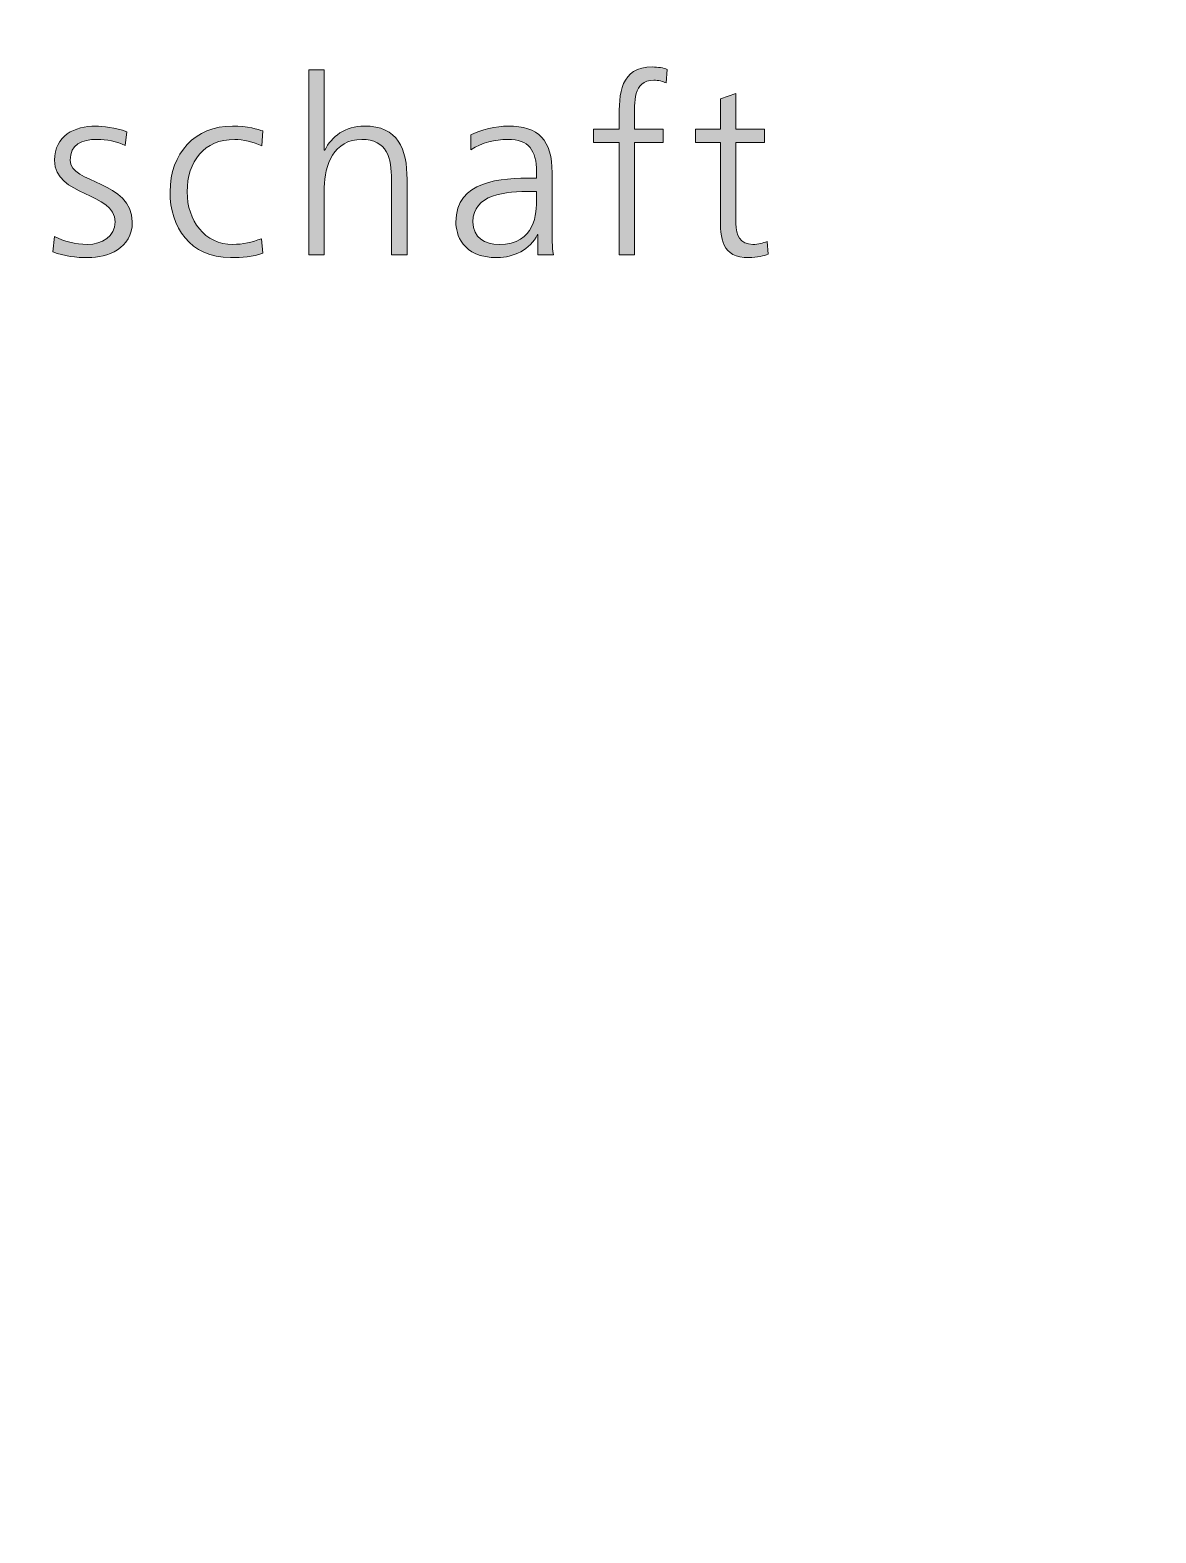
# Model space of a CAD drawing. Header units: millimetres. Extents: x 234 to 444, y 156 to 226.
# Drawn here: x 292.55 to 301.22, y 202.26 to 213.84 of the extents above; entities that cross this region are included whole.
import ezdxf

# ---------------------------------------------------------------- set-up
doc = ezdxf.new("R2010")
doc.units = ezdxf.units.MM
doc.header["$MEASUREMENT"] = 0
doc.layers.get('0').update_dxf_attribs({"lineweight": 0})

# ---------------------------------------------------------------- blocks, each defined once
blk = doc.blocks.new('Block_1')
at = {"transparency": 33554687}
h = blk.add_hatch(color=7, dxfattribs=at)
h.dxf.hatch_style = 2
edge = h.paths.add_edge_path()
edge.add_spline(control_points=[(294.695, 213.528), (294.695, 213.528), (294.815, 213.528), (294.815, 213.528), (294.815, 213.528), (294.815, 212.909), (294.815, 212.909), (294.815, 212.909), (294.819, 212.909), (294.819, 212.909), (294.87, 213.016), (294.979, 213.096), (295.122, 213.096), (295.383, 213.096), (295.453, 212.923), (295.453, 212.683), (295.453, 212.683), (295.453, 212.104), (295.453, 212.104), (295.453, 212.104), (295.333, 212.104), (295.333, 212.104), (295.333, 212.104), (295.333, 212.682), (295.333, 212.682), (295.333, 212.849), (295.301, 212.993), (295.103, 212.993), (294.889, 212.993), (294.815, 212.792), (294.815, 212.623), (294.815, 212.623), (294.815, 212.104), (294.815, 212.104), (294.815, 212.104), (294.695, 212.104), (294.695, 212.104), (294.695, 212.104), (294.695, 213.528), (294.695, 213.528)], knot_values=[0, 0, 0, 0, 1, 1, 1, 2, 2, 2, 3, 3, 3, 4, 4, 4, 5, 5, 5, 6, 6, 6, 7, 7, 7, 8, 8, 8, 9, 9, 9, 10, 10, 10, 11, 11, 11, 12, 12, 12, 13, 13, 13, 13], degree=3, periodic=0)
edge.add_line((294.695, 213.528), (294.695, 213.528))
h = blk.add_hatch(color=7, dxfattribs=at)
h.dxf.hatch_style = 2
edge = h.paths.add_edge_path()
edge.add_spline(control_points=[(297.086, 212.97), (297.086, 212.97), (296.89, 212.97), (296.89, 212.97), (296.89, 212.97), (296.89, 213.073), (296.89, 213.073), (296.89, 213.073), (297.086, 213.073), (297.086, 213.073), (297.086, 213.073), (297.086, 213.143), (297.086, 213.143), (297.086, 213.346), (297.094, 213.551), (297.344, 213.551), (297.382, 213.551), (297.433, 213.545), (297.456, 213.532), (297.456, 213.532), (297.448, 213.428), (297.448, 213.428), (297.424, 213.441), (297.388, 213.449), (297.353, 213.449), (297.189, 213.449), (297.206, 213.272), (297.206, 213.156), (297.206, 213.156), (297.206, 213.073), (297.206, 213.073), (297.206, 213.073), (297.426, 213.073), (297.426, 213.073), (297.426, 213.073), (297.426, 212.97), (297.426, 212.97), (297.426, 212.97), (297.206, 212.97), (297.206, 212.97), (297.206, 212.97), (297.206, 212.104), (297.206, 212.104), (297.206, 212.104), (297.086, 212.104), (297.086, 212.104), (297.086, 212.104), (297.086, 212.97), (297.086, 212.97)], knot_values=[0, 0, 0, 0, 1, 1, 1, 2, 2, 2, 3, 3, 3, 4, 4, 4, 5, 5, 5, 6, 6, 6, 7, 7, 7, 8, 8, 8, 9, 9, 9, 10, 10, 10, 11, 11, 11, 12, 12, 12, 13, 13, 13, 14, 14, 14, 15, 15, 15, 16, 16, 16, 16], degree=3, periodic=0)
edge.add_line((297.086, 212.97), (297.086, 212.97))
h = blk.add_hatch(color=7, dxfattribs=at)
h.dxf.hatch_style = 2
edge = h.paths.add_edge_path()
edge.add_spline(control_points=[(298.207, 212.97), (298.207, 212.97), (297.986, 212.97), (297.986, 212.97), (297.986, 212.97), (297.986, 212.344), (297.986, 212.344), (297.986, 212.256), (298.018, 212.184), (298.116, 212.184), (298.161, 212.184), (298.192, 212.194), (298.226, 212.207), (298.226, 212.207), (298.234, 212.108), (298.234, 212.108), (298.205, 212.097), (298.146, 212.082), (298.087, 212.082), (297.874, 212.082), (297.866, 212.228), (297.866, 212.404), (297.866, 212.404), (297.866, 212.97), (297.866, 212.97), (297.866, 212.97), (297.675, 212.97), (297.675, 212.97), (297.675, 212.97), (297.675, 213.073), (297.675, 213.073), (297.675, 213.073), (297.866, 213.073), (297.866, 213.073), (297.866, 213.073), (297.866, 213.306), (297.866, 213.306), (297.866, 213.306), (297.986, 213.348), (297.986, 213.348), (297.986, 213.348), (297.986, 213.073), (297.986, 213.073), (297.986, 213.073), (298.207, 213.073), (298.207, 213.073), (298.207, 213.073), (298.207, 212.97), (298.207, 212.97)], knot_values=[0, 0, 0, 0, 1, 1, 1, 2, 2, 2, 3, 3, 3, 4, 4, 4, 5, 5, 5, 6, 6, 6, 7, 7, 7, 8, 8, 8, 9, 9, 9, 10, 10, 10, 11, 11, 11, 12, 12, 12, 13, 13, 13, 14, 14, 14, 15, 15, 15, 16, 16, 16, 16], degree=3, periodic=0)
edge.add_line((298.207, 212.97), (298.207, 212.97))
h = blk.add_hatch(color=7, dxfattribs=at)
h.dxf.hatch_style = 2
edge = h.paths.add_edge_path()
edge.add_spline(control_points=[(292.736, 212.245), (292.808, 212.209), (292.896, 212.184), (292.989, 212.184), (293.103, 212.184), (293.204, 212.247), (293.204, 212.357), (293.204, 212.587), (292.737, 212.551), (292.737, 212.832), (292.737, 213.023), (292.894, 213.096), (293.054, 213.096), (293.105, 213.096), (293.208, 213.084), (293.294, 213.052), (293.294, 213.052), (293.282, 212.947), (293.282, 212.947), (293.22, 212.976), (293.134, 212.993), (293.067, 212.993), (292.943, 212.993), (292.858, 212.955), (292.858, 212.832), (292.858, 212.651), (293.336, 212.674), (293.336, 212.357), (293.336, 212.152), (293.143, 212.082), (292.997, 212.082), (292.903, 212.082), (292.81, 212.093), (292.724, 212.127), (292.724, 212.127), (292.736, 212.245), (292.736, 212.245)], knot_values=[0, 0, 0, 0, 1, 1, 1, 2, 2, 2, 3, 3, 3, 4, 4, 4, 5, 5, 5, 6, 6, 6, 7, 7, 7, 8, 8, 8, 9, 9, 9, 10, 10, 10, 11, 11, 11, 12, 12, 12, 12], degree=3, periodic=0)
edge.add_line((292.736, 212.245), (292.736, 212.245))
h = blk.add_hatch(color=7, dxfattribs=at)
h.dxf.hatch_style = 2
edge = h.paths.add_edge_path()
edge.add_spline(control_points=[(294.333, 212.944), (294.268, 212.972), (294.19, 212.993), (294.125, 212.993), (293.89, 212.993), (293.759, 212.824), (293.759, 212.589), (293.759, 212.368), (293.892, 212.184), (294.111, 212.184), (294.188, 212.184), (294.258, 212.201), (294.331, 212.228), (294.331, 212.228), (294.342, 212.116), (294.342, 212.116), (294.26, 212.087), (294.184, 212.082), (294.093, 212.082), (293.78, 212.082), (293.627, 212.319), (293.627, 212.589), (293.627, 212.887), (293.82, 213.096), (294.108, 213.096), (294.224, 213.096), (294.308, 213.069), (294.342, 213.058), (294.342, 213.058), (294.333, 212.944), (294.333, 212.944)], knot_values=[0, 0, 0, 0, 1, 1, 1, 2, 2, 2, 3, 3, 3, 4, 4, 4, 5, 5, 5, 6, 6, 6, 7, 7, 7, 8, 8, 8, 9, 9, 9, 10, 10, 10, 10], degree=3, periodic=0)
edge.add_line((294.333, 212.944), (294.333, 212.944))
h = blk.add_hatch(color=7, dxfattribs=at)
h.dxf.hatch_style = 2
edge = h.paths.add_edge_path()
edge.add_spline(control_points=[(296.45, 212.592), (296.45, 212.592), (296.416, 212.592), (296.416, 212.592), (296.208, 212.592), (295.96, 212.571), (295.96, 212.359), (295.96, 212.232), (296.052, 212.184), (296.162, 212.184), (296.444, 212.184), (296.45, 212.429), (296.45, 212.534), (296.45, 212.534), (296.45, 212.592), (296.45, 212.592)], knot_values=[0, 0, 0, 0, 1, 1, 1, 2, 2, 2, 3, 3, 3, 4, 4, 4, 5, 5, 5, 5], degree=3, periodic=0)
edge = h.paths.add_edge_path()
edge.add_spline(control_points=[(296.461, 212.26), (296.461, 212.26), (296.458, 212.26), (296.458, 212.26), (296.404, 212.144), (296.269, 212.082), (296.149, 212.082), (295.873, 212.082), (295.829, 212.268), (295.829, 212.355), (295.829, 212.68), (296.176, 212.695), (296.427, 212.695), (296.427, 212.695), (296.45, 212.695), (296.45, 212.695), (296.45, 212.695), (296.45, 212.744), (296.45, 212.744), (296.45, 212.909), (296.391, 212.993), (296.229, 212.993), (296.128, 212.993), (296.033, 212.97), (295.943, 212.913), (295.943, 212.913), (295.943, 213.029), (295.943, 213.029), (296.017, 213.065), (296.143, 213.096), (296.229, 213.096), (296.469, 213.096), (296.57, 212.987), (296.57, 212.735), (296.57, 212.735), (296.57, 212.308), (296.57, 212.308), (296.57, 212.23), (296.57, 212.171), (296.58, 212.104), (296.58, 212.104), (296.461, 212.104), (296.461, 212.104), (296.461, 212.104), (296.461, 212.26), (296.461, 212.26)], knot_values=[0, 0, 0, 0, 1, 1, 1, 2, 2, 2, 3, 3, 3, 4, 4, 4, 5, 5, 5, 6, 6, 6, 7, 7, 7, 8, 8, 8, 9, 9, 9, 10, 10, 10, 11, 11, 11, 12, 12, 12, 13, 13, 13, 14, 14, 14, 15, 15, 15, 15], degree=3, periodic=0)
edge.add_line((296.461, 212.26), (296.461, 212.26))
for points, knots in [([(294.695, 213.528), (294.695, 213.528), (294.815, 213.528), (294.815, 213.528), (294.815, 213.528), (294.815, 212.909), (294.815, 212.909), (294.815, 212.909), (294.819, 212.909), (294.819, 212.909), (294.87, 213.016), (294.979, 213.096), (295.122, 213.096), (295.383, 213.096), (295.453, 212.923), (295.453, 212.683), (295.453, 212.683), (295.453, 212.104), (295.453, 212.104), (295.453, 212.104), (295.333, 212.104), (295.333, 212.104), (295.333, 212.104), (295.333, 212.682), (295.333, 212.682), (295.333, 212.849), (295.301, 212.993), (295.103, 212.993), (294.889, 212.993), (294.815, 212.792), (294.815, 212.623), (294.815, 212.623), (294.815, 212.104), (294.815, 212.104), (294.815, 212.104), (294.695, 212.104), (294.695, 212.104), (294.695, 212.104), (294.695, 213.528), (294.695, 213.528)], [0, 0, 0, 0, 1, 1, 1, 2, 2, 2, 3, 3, 3, 4, 4, 4, 5, 5, 5, 6, 6, 6, 7, 7, 7, 8, 8, 8, 9, 9, 9, 10, 10, 10, 11, 11, 11, 12, 12, 12, 13, 13, 13, 13]), ([(297.086, 212.97), (297.086, 212.97), (296.89, 212.97), (296.89, 212.97), (296.89, 212.97), (296.89, 213.073), (296.89, 213.073), (296.89, 213.073), (297.086, 213.073), (297.086, 213.073), (297.086, 213.073), (297.086, 213.143), (297.086, 213.143), (297.086, 213.346), (297.094, 213.551), (297.344, 213.551), (297.382, 213.551), (297.433, 213.545), (297.456, 213.532), (297.456, 213.532), (297.448, 213.428), (297.448, 213.428), (297.424, 213.441), (297.388, 213.449), (297.353, 213.449), (297.189, 213.449), (297.206, 213.272), (297.206, 213.156), (297.206, 213.156), (297.206, 213.073), (297.206, 213.073), (297.206, 213.073), (297.426, 213.073), (297.426, 213.073), (297.426, 213.073), (297.426, 212.97), (297.426, 212.97), (297.426, 212.97), (297.206, 212.97), (297.206, 212.97), (297.206, 212.97), (297.206, 212.104), (297.206, 212.104), (297.206, 212.104), (297.086, 212.104), (297.086, 212.104), (297.086, 212.104), (297.086, 212.97), (297.086, 212.97)], [0, 0, 0, 0, 1, 1, 1, 2, 2, 2, 3, 3, 3, 4, 4, 4, 5, 5, 5, 6, 6, 6, 7, 7, 7, 8, 8, 8, 9, 9, 9, 10, 10, 10, 11, 11, 11, 12, 12, 12, 13, 13, 13, 14, 14, 14, 15, 15, 15, 16, 16, 16, 16]), ([(298.207, 212.97), (298.207, 212.97), (297.986, 212.97), (297.986, 212.97), (297.986, 212.97), (297.986, 212.344), (297.986, 212.344), (297.986, 212.256), (298.018, 212.184), (298.116, 212.184), (298.161, 212.184), (298.192, 212.194), (298.226, 212.207), (298.226, 212.207), (298.234, 212.108), (298.234, 212.108), (298.205, 212.097), (298.146, 212.082), (298.087, 212.082), (297.874, 212.082), (297.866, 212.228), (297.866, 212.404), (297.866, 212.404), (297.866, 212.97), (297.866, 212.97), (297.866, 212.97), (297.675, 212.97), (297.675, 212.97), (297.675, 212.97), (297.675, 213.073), (297.675, 213.073), (297.675, 213.073), (297.866, 213.073), (297.866, 213.073), (297.866, 213.073), (297.866, 213.306), (297.866, 213.306), (297.866, 213.306), (297.986, 213.348), (297.986, 213.348), (297.986, 213.348), (297.986, 213.073), (297.986, 213.073), (297.986, 213.073), (298.207, 213.073), (298.207, 213.073), (298.207, 213.073), (298.207, 212.97), (298.207, 212.97)], [0, 0, 0, 0, 1, 1, 1, 2, 2, 2, 3, 3, 3, 4, 4, 4, 5, 5, 5, 6, 6, 6, 7, 7, 7, 8, 8, 8, 9, 9, 9, 10, 10, 10, 11, 11, 11, 12, 12, 12, 13, 13, 13, 14, 14, 14, 15, 15, 15, 16, 16, 16, 16]), ([(292.736, 212.245), (292.808, 212.209), (292.896, 212.184), (292.989, 212.184), (293.103, 212.184), (293.204, 212.247), (293.204, 212.357), (293.204, 212.587), (292.737, 212.551), (292.737, 212.832), (292.737, 213.023), (292.894, 213.096), (293.054, 213.096), (293.105, 213.096), (293.208, 213.084), (293.294, 213.052), (293.294, 213.052), (293.282, 212.947), (293.282, 212.947), (293.22, 212.976), (293.134, 212.993), (293.067, 212.993), (292.943, 212.993), (292.858, 212.955), (292.858, 212.832), (292.858, 212.651), (293.336, 212.674), (293.336, 212.357), (293.336, 212.152), (293.143, 212.082), (292.997, 212.082), (292.903, 212.082), (292.81, 212.093), (292.724, 212.127), (292.724, 212.127), (292.736, 212.245), (292.736, 212.245)], [0, 0, 0, 0, 1, 1, 1, 2, 2, 2, 3, 3, 3, 4, 4, 4, 5, 5, 5, 6, 6, 6, 7, 7, 7, 8, 8, 8, 9, 9, 9, 10, 10, 10, 11, 11, 11, 12, 12, 12, 12]), ([(294.333, 212.944), (294.268, 212.972), (294.19, 212.993), (294.125, 212.993), (293.89, 212.993), (293.759, 212.824), (293.759, 212.589), (293.759, 212.368), (293.892, 212.184), (294.111, 212.184), (294.188, 212.184), (294.258, 212.201), (294.331, 212.228), (294.331, 212.228), (294.342, 212.116), (294.342, 212.116), (294.26, 212.087), (294.184, 212.082), (294.093, 212.082), (293.78, 212.082), (293.627, 212.319), (293.627, 212.589), (293.627, 212.887), (293.82, 213.096), (294.108, 213.096), (294.224, 213.096), (294.308, 213.069), (294.342, 213.058), (294.342, 213.058), (294.333, 212.944), (294.333, 212.944)], [0, 0, 0, 0, 1, 1, 1, 2, 2, 2, 3, 3, 3, 4, 4, 4, 5, 5, 5, 6, 6, 6, 7, 7, 7, 8, 8, 8, 9, 9, 9, 10, 10, 10, 10]), ([(296.461, 212.26), (296.461, 212.26), (296.458, 212.26), (296.458, 212.26), (296.404, 212.144), (296.269, 212.082), (296.149, 212.082), (295.873, 212.082), (295.829, 212.268), (295.829, 212.355), (295.829, 212.68), (296.176, 212.695), (296.427, 212.695), (296.427, 212.695), (296.45, 212.695), (296.45, 212.695), (296.45, 212.695), (296.45, 212.744), (296.45, 212.744), (296.45, 212.909), (296.391, 212.993), (296.229, 212.993), (296.128, 212.993), (296.033, 212.97), (295.943, 212.913), (295.943, 212.913), (295.943, 213.029), (295.943, 213.029), (296.017, 213.065), (296.143, 213.096), (296.229, 213.096), (296.469, 213.096), (296.57, 212.987), (296.57, 212.735), (296.57, 212.735), (296.57, 212.308), (296.57, 212.308), (296.57, 212.23), (296.57, 212.171), (296.58, 212.104), (296.58, 212.104), (296.461, 212.104), (296.461, 212.104), (296.461, 212.104), (296.461, 212.26), (296.461, 212.26)], [0, 0, 0, 0, 1, 1, 1, 2, 2, 2, 3, 3, 3, 4, 4, 4, 5, 5, 5, 6, 6, 6, 7, 7, 7, 8, 8, 8, 9, 9, 9, 10, 10, 10, 11, 11, 11, 12, 12, 12, 13, 13, 13, 14, 14, 14, 15, 15, 15, 15]), ([(296.45, 212.592), (296.45, 212.592), (296.416, 212.592), (296.416, 212.592), (296.208, 212.592), (295.96, 212.571), (295.96, 212.359), (295.96, 212.232), (296.052, 212.184), (296.162, 212.184), (296.444, 212.184), (296.45, 212.429), (296.45, 212.534), (296.45, 212.534), (296.45, 212.592), (296.45, 212.592)], [0, 0, 0, 0, 1, 1, 1, 2, 2, 2, 3, 3, 3, 4, 4, 4, 5, 5, 5, 5])]:
    blk.add_open_spline(points, degree=3, knots=knots)
blk = doc.blocks.new('Block_0')
at = {"color": 7, "lineweight": 40}
blk.add_open_spline([(257.086, 217.666), (257.086, 217.666), (336.233, 217.666), (336.233, 217.666), (337.802, 217.666), (339.074, 216.399), (339.074, 214.836), (339.074, 214.836), (339.074, 166.718), (339.074, 166.718), (339.074, 165.154), (337.802, 163.887), (336.233, 163.887), (336.233, 163.887), (257.086, 163.887), (257.086, 163.887), (255.517, 163.887), (254.244, 165.154), (254.244, 166.718), (254.244, 166.718), (254.244, 214.836), (254.244, 214.836), (254.244, 216.399), (255.517, 217.666), (257.086, 217.666)], degree=3, knots=[0, 0, 0, 0, 1, 1, 1, 2, 2, 2, 3, 3, 3, 4, 4, 4, 5, 5, 5, 6, 6, 6, 7, 7, 7, 8, 8, 8, 8], dxfattribs=at)
blk.add_blockref('Block_1', (0, 0))

msp = doc.modelspace()

# ---------------------------------------------------------------- block references
msp.add_blockref('Block_0', (0, 0))

doc.saveas('drawing.dxf')
